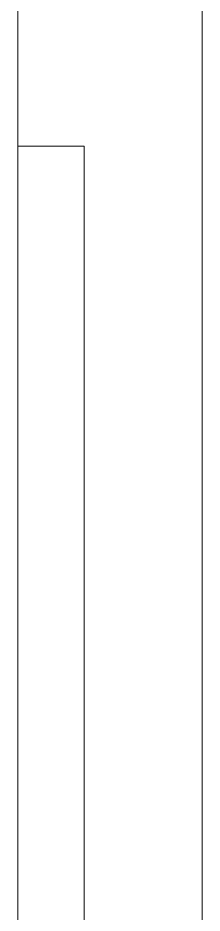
# Model space of a CAD drawing. Header units: millimetres. Extents: x 0 to 28440, y -12508 to -2066.
# Drawn here: x 15474.8 to 15524.8, y -8825.2 to -8582.8 of the extents above; entities that cross this region are included whole.
import ezdxf

# ---------------------------------------------------------------- set-up
doc = ezdxf.new("R2010")
doc.units = ezdxf.units.MM
doc.layers.add('DS-定制柜体', color=4, linetype='Continuous', lineweight=13)

msp = doc.modelspace()

# ---------------------------------------------------------------- linework, layer by layer
at = {"layer": 'DS-定制柜体', "color": 255, "linetype": 'Continuous'}
for p, q in [((15474.79, -8167.6), (15474.79, -8967.6)), ((15524.79, -8167.6), (15524.79, -9067.6)), ((15492.79, -8617.6), (15474.79, -8617.6)), ((15474.79, -8617.6), (15474.79, -9067.6)), ((15492.79, -9067.6), (15492.79, -8617.6))]:
    msp.add_line(p, q, dxfattribs=at)

doc.saveas('drawing.dxf')
